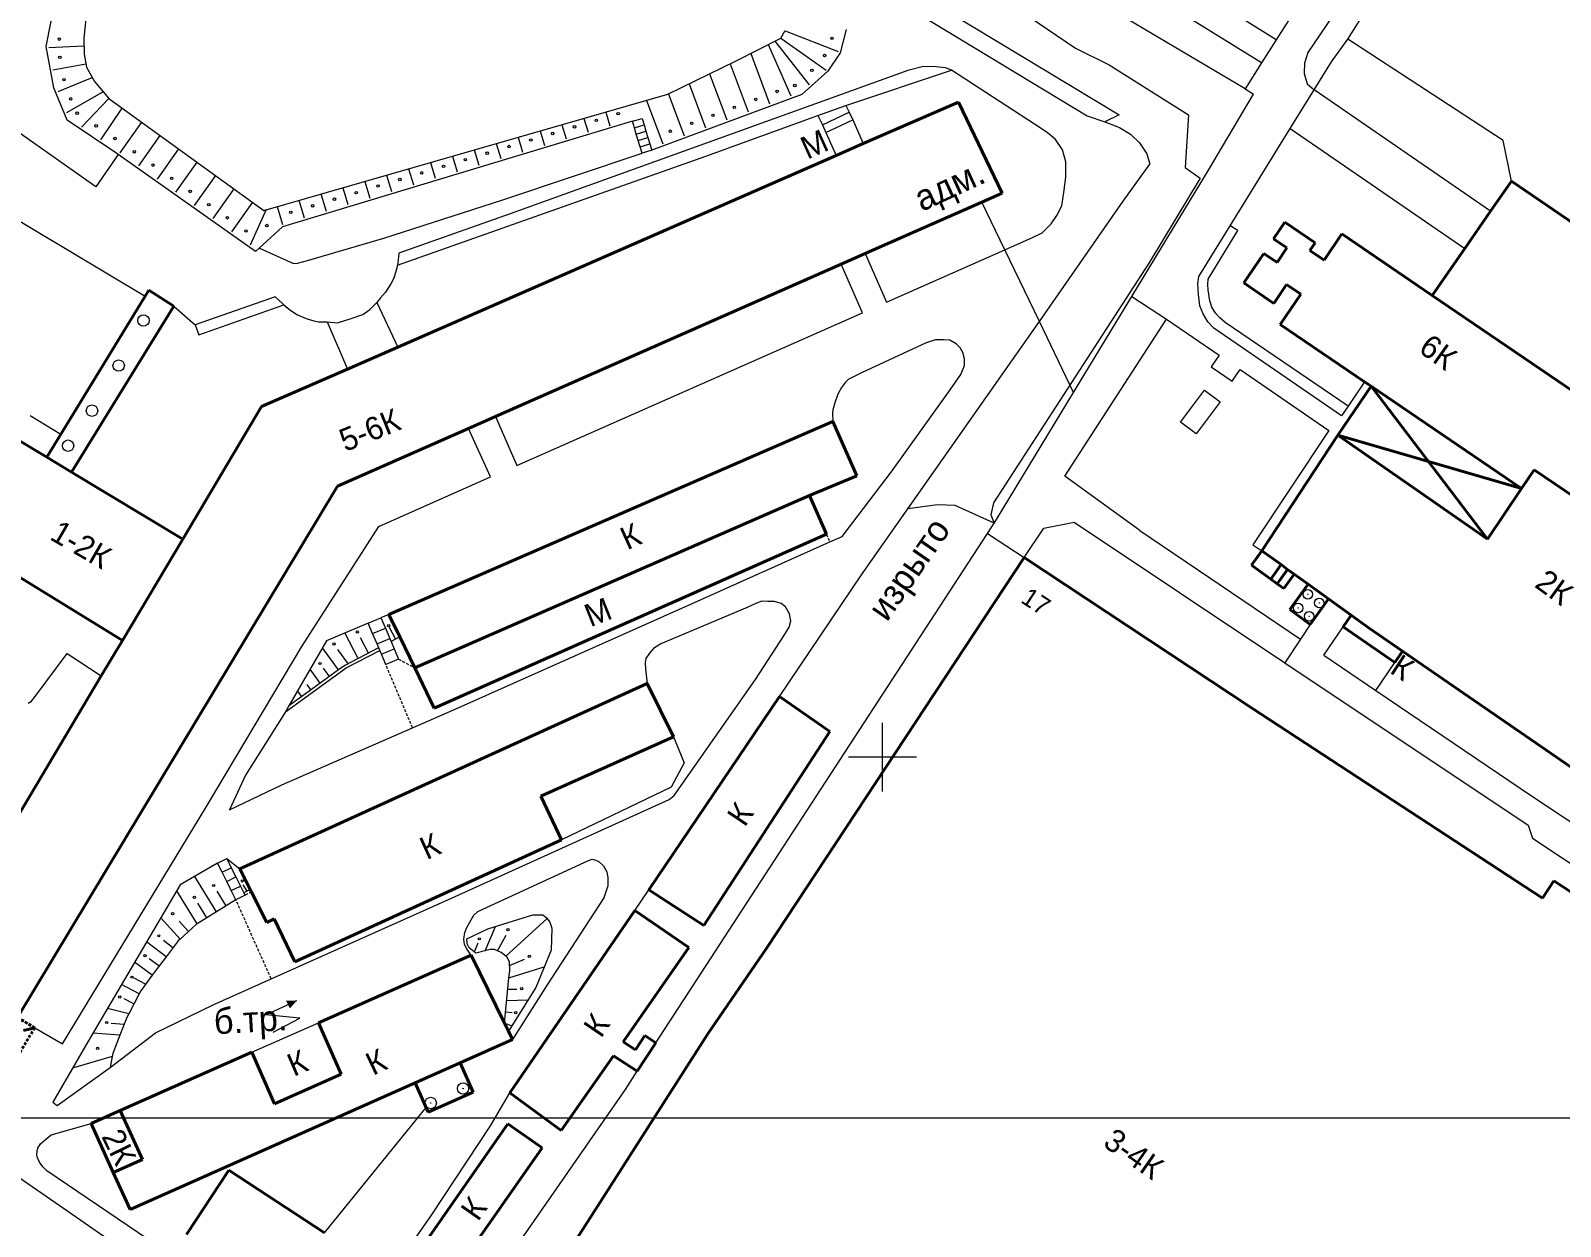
# Model space of a CAD drawing. Extents: x 1000 to 4000, y -5000 to -1000.
# Drawn here: x 2450.5 to 2718.9, y -1882.3 to -1672.6 of the extents above; entities that cross this region are included whole.
import ezdxf
from ezdxf.enums import TextEntityAlignment as Align

# ---------------------------------------------------------------- set-up
doc = ezdxf.new("R2010")
doc.units = 0
doc.header["$MEASUREMENT"] = 0
doc.linetypes.add('DASHED', pattern=[0.75, 0.5, -0.25])
for name, color, linetype in [('1', 7, 'CONTINUOUS'), ('11', 7, 'CONTINUOUS'), ('13', 7, 'CONTINUOUS'), ('14', 7, 'CONTINUOUS'), ('16', 7, 'CONTINUOUS'), ('17', 7, 'CONTINUOUS'), ('24', 7, 'CONTINUOUS'), ('25', 7, 'CONTINUOUS'), ('30', 7, 'CONTINUOUS'), ('32', 7, 'CONTINUOUS'), ('37', 7, 'CONTINUOUS'), ('40', 7, 'CONTINUOUS'), ('7', 7, 'CONTINUOUS'), ('границы команд_1', 10, 'CONTINUOUS')]:
    doc.layers.add(name, color=color, linetype=linetype)
doc.styles.get("Standard").update_dxf_attribs({"font": 'txt', "height": 0.2})

msp = doc.modelspace()

# ---------------------------------------------------------------- linework, layer by layer
at = {"layer": '1', "color": 253, "linetype": 'Continuous', "lineweight": 0}
for p, q in [((2600, -1806.06), (2600, -1794.02)), ((2605.96, -1800), (2594.04, -1800))]:
    msp.add_line(p, q, dxfattribs=at)
at = {"layer": '11', "color": 253, "linetype": 'Continuous', "lineweight": 0}
for p, q in [((2681.66, -1674.1), (2707.07, -1633.45)), ((2676.71, -1662.13), (2669.07, -1674.17)), ((2663.61, -1682.77), (2642.85, -1670.49)), ((2669.07, -1674.17), (2666.49, -1678.25)), ((2708.88, -1691.83), (2681.66, -1674.1)), ((2666.49, -1678.25), (2663.61, -1682.77)), ((2663.61, -1682.77), (2665.09, -1683.71)), ((2657.04, -1697.33), (2665.09, -1683.71)), ((2710.34, -1698.97), (2708.88, -1691.83)), ((2643.75, -1719.21), (2657.04, -1697.33)), ((2621.45, -1711.03), (2617.42, -1702.66)), ((2627.52, -1723.62), (2621.45, -1711.03)), ((2633.51, -1736.07), (2643.75, -1719.21)), ((2632.02, -1750.75), (2649.83, -1723.17)), ((2649.83, -1723.17), (2659.09, -1729.52)), ((2632.87, -1734.73), (2627.52, -1723.62)), ((2659.09, -1729.52), (2657.68, -1731.57)), ((2657.68, -1731.57), (2661.33, -1734.08)), ((2661.33, -1734.08), (2662.74, -1732.03)), ((2662.74, -1732.03), (2678.31, -1742.7)), ((2620, -1758.31), (2633.51, -1736.07)), ((2633.51, -1736.07), (2632.87, -1734.73)), ((2645.17, -1760.23), (2632.02, -1750.75)), ((2585.1, -1811.96), (2618.4, -1760.77)), ((2618.4, -1760.77), (2619.57, -1758.98)), ((2619.57, -1758.98), (2620, -1758.31)), ((2624.88, -1764.98), (2628.32, -1759.84)), ((2628.32, -1759.84), (2633.65, -1758.77)), ((2633.65, -1758.77), (2670.58, -1783.44)), ((2675.06, -1776.74), (2673.33, -1779.33)), ((2673.33, -1779.33), (2670.58, -1783.44)), ((2670.58, -1783.44), (2713.29, -1811.96)), ((2563.34, -1796.47), (2565.22, -1801.02)), ((2565.22, -1801.02), (2562.94, -1805.27)), ((2562.94, -1805.27), (2543.66, -1814.53)), ((2560.22, -1850.11), (2585.1, -1811.96)), ((2713.29, -1811.96), (2714.07, -1814.23)), ((2714.07, -1814.23), (2790.24, -1864.8)), ((2556.95, -1855.11), (2560.22, -1850.11)), ((2554.88, -1858.29), (2556.95, -1855.11)), ((2524.45, -1902.06), (2554.88, -1858.29))]:
    msp.add_line(p, q, dxfattribs=at)
at = {"layer": '13', "color": 253, "linetype": 'Continuous', "lineweight": 40}
for p, q in [((2596.6, -1692.4), (2613.31, -1685.1)), ((2613.31, -1685.1), (2620.98, -1701.09)), ((2591.84, -1694.48), (2596.6, -1692.4)), ((2514.94, -1728.09), (2591.84, -1694.48)), ((2706.7, -1704.24), (2710.34, -1698.97)), ((2710.34, -1698.97), (2710.34, -1698.97)), ((2710.34, -1698.97), (2724.01, -1708.28)), ((2620.98, -1701.09), (2617.42, -1702.66)), ((2617.42, -1702.66), (2596.93, -1711.69)), ((2702.18, -1710.78), (2706.7, -1704.24)), ((2668.63, -1709.09), (2670.61, -1706.19)), ((2670.61, -1706.19), (2675.89, -1709.78)), ((2670.97, -1710.67), (2668.63, -1709.09)), ((2675.89, -1709.78), (2674.98, -1711.12)), ((2677.47, -1712.81), (2680.57, -1708.24)), ((2680.57, -1708.24), (2696.47, -1719.05)), ((2596.93, -1711.69), (2592.72, -1713.54)), ((2663.38, -1716.83), (2666.89, -1711.66)), ((2666.89, -1711.66), (2669.22, -1713.24)), ((2669.22, -1713.24), (2670.97, -1710.67)), ((2674.98, -1711.12), (2677.47, -1712.81)), ((2696.47, -1719.05), (2702.18, -1710.78)), ((2592.72, -1713.54), (2532.08, -1740.27)), ((2668.66, -1720.42), (2663.38, -1716.83)), ((2670.89, -1717.13), (2668.66, -1720.42)), ((2673.38, -1718.82), (2670.89, -1717.13)), ((2453.35, -1747.4), (2470.6, -1719.16)), ((2470.6, -1719.16), (2471.24, -1718.11)), ((2471.24, -1718.11), (2475.63, -1720.88)), ((2669.79, -1724.11), (2673.38, -1718.82)), ((2696.47, -1719.05), (2722.78, -1736.92)), ((2475.63, -1720.88), (2457.67, -1750)), ((2684.6, -1734.17), (2669.79, -1724.11)), ((2506.13, -1731.94), (2514.94, -1728.09)), ((2491.05, -1738.53), (2506.13, -1731.94)), ((2685.74, -1734.94), (2679.9, -1743.53)), ((2685.74, -1734.94), (2684.6, -1734.17)), ((2712.15, -1752.88), (2685.74, -1734.94)), ((2706.18, -1761.8), (2685.74, -1734.94)), ((2477.22, -1761.75), (2491.05, -1738.53)), ((2513.4, -1774.96), (2591.27, -1741.15)), ((2532.08, -1740.27), (2527.37, -1742.34)), ((2591.27, -1741.15), (2595.49, -1750.64)), ((2448.09, -1744.24), (2453.35, -1747.4)), ((2527.37, -1742.34), (2504.36, -1752.48)), ((2666.57, -1763.82), (2679.9, -1743.53)), ((2679.9, -1743.53), (2706.18, -1761.8)), ((2712.15, -1752.88), (2679.9, -1743.53)), ((2453.35, -1747.4), (2457.67, -1750)), ((2457.67, -1750), (2477.22, -1761.75)), ((2714.36, -1749.62), (2712.15, -1752.88)), ((2721.57, -1754.51), (2714.36, -1749.62)), ((2504.36, -1752.48), (2448.24, -1845.68)), ((2595.49, -1750.64), (2587.21, -1754.13)), ((2517.91, -1784.33), (2587.21, -1754.13)), ((2587.21, -1754.13), (2590.15, -1760.89)), ((2706.18, -1761.8), (2712.15, -1752.88)), ((2590.15, -1760.89), (2521.32, -1791.42)), ((2437.54, -1761.69), (2466.62, -1779.55)), ((2466.62, -1779.55), (2477.22, -1761.75)), ((2579.69, -1833.44), (2624.88, -1764.98)), ((2624.88, -1764.98), (2664.94, -1791.48)), ((2666.57, -1763.82), (2664.74, -1766.35)), ((2669.93, -1766.24), (2666.57, -1763.82)), ((2669.93, -1766.24), (2668.11, -1768.77)), ((2671.08, -1767.08), (2669.93, -1766.24)), ((2664.74, -1766.35), (2668.11, -1768.77)), ((2668.11, -1768.77), (2669.26, -1769.6)), ((2671.08, -1767.08), (2669.26, -1769.6)), ((2670.42, -1770.44), (2672.24, -1767.91)), ((2672.24, -1767.91), (2671.08, -1767.08)), ((2674.68, -1769.66), (2672.24, -1767.91)), ((2669.26, -1769.6), (2670.42, -1770.44)), ((2674.68, -1769.66), (2671.45, -1774.14)), ((2678.28, -1772.26), (2674.68, -1769.66)), ((2671.45, -1774.14), (2675.06, -1776.74)), ((2675.06, -1776.74), (2678.28, -1772.26)), ((2682.24, -1775.12), (2678.28, -1772.26)), ((2515.3, -1778.9), (2513.4, -1774.96)), ((2682.24, -1775.12), (2680.82, -1777.18)), ((2685.41, -1777.4), (2682.24, -1775.12)), ((2462.92, -1785.77), (2466.62, -1779.55)), ((2517.91, -1784.33), (2515.3, -1778.9)), ((2680.82, -1777.18), (2689.87, -1783.42)), ((2691.24, -1781.42), (2685.41, -1777.4)), ((2689.87, -1783.42), (2691.24, -1781.42)), ((2744.77, -1818.32), (2691.24, -1781.42)), ((2521.32, -1791.42), (2517.91, -1784.33)), ((2428.97, -1842.78), (2462.92, -1785.77)), ((2487.25, -1819.58), (2558.73, -1787.07)), ((2558.73, -1787.07), (2563.34, -1796.47)), ((2558.97, -1823.28), (2581.91, -1789.4)), ((2581.91, -1789.4), (2590.73, -1795.49)), ((2664.94, -1791.48), (2715.8, -1824.72)), ((2590.73, -1795.49), (2568.63, -1829.55)), ((2563.34, -1796.47), (2540.03, -1806.88)), ((2540.03, -1806.88), (2543.66, -1814.53)), ((2543.66, -1814.53), (2496.89, -1835.89)), ((2489.07, -1823.22), (2487.25, -1819.58)), ((2715.8, -1824.72), (2717.77, -1821.71)), ((2717.77, -1821.71), (2727.02, -1827.75)), ((2489.29, -1823.67), (2489.07, -1823.22)), ((2491.96, -1829.01), (2489.29, -1823.67)), ((2568.63, -1829.55), (2558.97, -1823.28)), ((2534.61, -1858.91), (2556.52, -1826.89)), ((2556.52, -1826.89), (2566.04, -1833.41)), ((2493.26, -1828.35), (2491.96, -1829.01)), ((2496.89, -1835.89), (2493.26, -1828.35)), ((2501.05, -1846.6), (2527.85, -1834.75)), ((2527.85, -1834.75), (2533.7, -1846.67)), ((2566.04, -1833.41), (2554.5, -1849.94)), ((2569.33, -1848.56), (2579.69, -1833.44)), ((2501.05, -1846.6), (2505.04, -1855.62)), ((2533.7, -1846.67), (2534.39, -1848.08)), ((2451.24, -1847.48), (2449.3, -1847.97)), ((2534.39, -1848.08), (2535.1, -1849.53)), ((2538.42, -1896.83), (2569.33, -1848.56)), ((2556.65, -1851.35), (2558.28, -1848.85)), ((2558.28, -1848.85), (2560.22, -1850.11)), ((2466.26, -1861.98), (2489.33, -1851.78)), ((2493.31, -1860.8), (2489.33, -1851.78)), ((2535.1, -1849.53), (2525.91, -1853.62)), ((2554.5, -1849.94), (2556.65, -1851.35)), ((2560.22, -1850.11), (2556.95, -1855.11)), ((2525.91, -1853.62), (2517.99, -1857.13)), ((2525.91, -1853.62), (2528.18, -1858.75)), ((2552.78, -1852.39), (2543.62, -1865.51)), ((2552.78, -1852.39), (2556.95, -1855.11)), ((2517.99, -1857.13), (2467.98, -1879.35)), ((2505.04, -1855.62), (2493.31, -1860.8)), ((2520.28, -1862.27), (2517.99, -1857.13)), ((2528.18, -1858.75), (2520.28, -1862.27)), ((2543.62, -1865.51), (2534.61, -1858.91)), ((2461.13, -1864.25), (2466.26, -1861.98)), ((2470.16, -1870.57), (2466.26, -1861.98)), ((2465.03, -1872.84), (2461.13, -1864.25)), ((2510.04, -1899.08), (2534.27, -1864.33)), ((2534.27, -1864.33), (2540.26, -1868.51)), ((2465.03, -1872.84), (2470.16, -1870.57)), ((2540.26, -1868.51), (2516.03, -1903.25)), ((2467.98, -1879.35), (2465.03, -1872.84)), ((2477.89, -1883.76), (2485.33, -1872.44)), ((2485.33, -1872.44), (2502.09, -1883.45))]:
    msp.add_line(p, q, dxfattribs=at)
at = {"layer": '13', "color": 253, "linetype": 'DASHED', "lineweight": 40}
for p, q in [((2448.24, -1845.68), (2451.24, -1847.48)), ((2451.24, -1847.48), (2447.98, -1852.89))]:
    msp.add_line(p, q, dxfattribs=at)
at = {"layer": '14', "color": 253, "linetype": 'Continuous', "lineweight": 0}
for p, q in [((2609.67, -1755.78), (2604.46, -1756.46)), ((2612.75, -1755.85), (2609.67, -1755.78)), ((2619.57, -1758.98), (2612.75, -1755.85))]:
    msp.add_line(p, q, dxfattribs=at)
at = {"layer": '16', "color": 253, "linetype": 'Continuous', "lineweight": 0}
for p, q in [((2491.77, -1845.2), (2497.26, -1842.69)), ((2489.33, -1851.78), (2501.05, -1846.6)), ((2497.75, -1845.78), (2491.77, -1845.2)), ((2493.1, -1848.24), (2497.75, -1845.78))]:
    msp.add_line(p, q, dxfattribs=at)
msp.add_solid([(2497.26, -1842.69), (2496.01, -1844.09), (2495.33, -1842.72)], dxfattribs=at)
at = {"layer": '24', "color": 253, "linetype": 'Continuous', "lineweight": 0}
for p, q in [((2666.49, -1678.25), (2602.96, -1638.71)), ((2694.13, -1647.72), (2674.63, -1676.41)), ((2591.55, -1657.19), (2641.51, -1687.36)), ((2595.02, -1662.78), (2635.89, -1687.5)), ((2669.07, -1674.17), (2663.18, -1670.52)), ((2678.77, -1678.07), (2681.66, -1674.1)), ((2674.63, -1676.41), (2674.06, -1678.29)), ((2604.44, -1679.58), (2590.33, -1684.68)), ((2593.59, -1685.69), (2612.1, -1679.48)), ((2607.2, -1678.84), (2604.44, -1679.58)), ((2609.41, -1678.92), (2607.2, -1678.84)), ((2611.07, -1679.12), (2609.41, -1678.92)), ((2612.1, -1679.48), (2611.07, -1679.12)), ((2626.69, -1688.97), (2612.1, -1679.48)), ((2674.06, -1678.29), (2674, -1680.1)), ((2674, -1680.1), (2674.53, -1681.92)), ((2675.75, -1682.96), (2678.77, -1678.07)), ((2461.99, -1699.96), (2436.75, -1682.26)), ((2671.53, -1689.77), (2675.75, -1682.96)), ((2674.53, -1681.92), (2675.75, -1682.96)), ((2706.7, -1704.24), (2675.75, -1682.96)), ((2590.33, -1684.68), (2534.67, -1704.71)), ((2569.02, -1694.62), (2588.66, -1687.44)), ((2635.89, -1687.5), (2639.02, -1688.6)), ((2641.51, -1687.36), (2639.02, -1688.6)), ((2423.29, -1690.85), (2470.6, -1719.16)), ((2628.9, -1690.43), (2626.69, -1688.97)), ((2630.33, -1691.69), (2628.9, -1690.43)), ((2639.02, -1688.6), (2641.56, -1689.55)), ((2641.56, -1689.55), (2643.52, -1690.73)), ((2643.52, -1690.73), (2645.08, -1692.24)), ((2661, -1706.81), (2671.53, -1689.77)), ((2671.53, -1689.77), (2702.18, -1710.78)), ((2631.59, -1693.46), (2630.33, -1691.69)), ((2632.18, -1695.59), (2631.59, -1693.46)), ((2645.08, -1692.24), (2646.36, -1694.21)), ((2465.89, -1694.28), (2461.99, -1699.96)), ((2514.88, -1713.69), (2569.02, -1694.62)), ((2533.39, -1702.25), (2557.85, -1694.08)), ((2632.18, -1698.28), (2632.18, -1695.59)), ((2642.21, -1702.47), (2646.91, -1695.99)), ((2646.36, -1694.21), (2646.91, -1695.99)), ((2631.83, -1700.95), (2632.18, -1698.28)), ((2631.48, -1703.33), (2631.83, -1700.95)), ((2512.5, -1708.95), (2533.39, -1702.25)), ((2627.52, -1723.62), (2642.21, -1702.47)), ((2630.57, -1704.99), (2631.48, -1703.33)), ((2534.67, -1704.71), (2515.12, -1711.6)), ((2628.04, -1708.07), (2629.58, -1706.45)), ((2629.58, -1706.45), (2630.57, -1704.99)), ((2655.49, -1715.71), (2661, -1706.81)), ((2662.37, -1707.65), (2661, -1706.81)), ((2499.1, -1712.9), (2512.5, -1708.95)), ((2621.45, -1711.03), (2626.34, -1708.87)), ((2626.34, -1708.87), (2628.04, -1708.07)), ((2657.16, -1716.17), (2662.37, -1707.65)), ((2490.68, -1710.74), (2496.66, -1713.4)), ((2515.12, -1711.6), (2514.95, -1713.34)), ((2596.93, -1711.69), (2600.69, -1720.22)), ((2600.69, -1720.22), (2621.45, -1711.03)), ((2496.66, -1713.4), (2497.38, -1713.34)), ((2497.38, -1713.34), (2499.1, -1712.9)), ((2514.69, -1714.61), (2514.28, -1716.02)), ((2514.88, -1713.69), (2514.69, -1714.61)), ((2514.95, -1713.34), (2514.88, -1713.69)), ((2596.48, -1722.08), (2592.72, -1713.54)), ((2513.72, -1716.99), (2512.79, -1718.44)), ((2514.28, -1716.02), (2513.72, -1716.99)), ((2655.35, -1716.96), (2655.49, -1715.71)), ((2655.42, -1718.88), (2655.35, -1716.96)), ((2657.07, -1717.1), (2657.16, -1716.17)), ((2657.13, -1718.05), (2657.07, -1717.1)), ((2493.41, -1719.24), (2479.4, -1724.18)), ((2493.41, -1719.24), (2494.69, -1720.44)), ((2494.69, -1720.44), (2494.98, -1720.69)), ((2510.07, -1721.47), (2511.27, -1720.29)), ((2511.94, -1719.44), (2511.27, -1720.29)), ((2511.27, -1720.29), (2514.94, -1728.09)), ((2512.79, -1718.44), (2511.94, -1719.44)), ((2643.75, -1719.21), (2649.83, -1723.17)), ((2655.68, -1720.87), (2655.42, -1718.88)), ((2657.41, -1719.99), (2657.13, -1718.05)), ((2657.76, -1721.1), (2657.41, -1719.99)), ((2475.63, -1720.88), (2479.4, -1724.18)), ((2480.03, -1725.96), (2494.98, -1720.69)), ((2494.98, -1720.69), (2496.03, -1721.56)), ((2496.03, -1721.56), (2497.33, -1722.42)), ((2497.33, -1722.42), (2498.85, -1723.05)), ((2498.85, -1723.05), (2500.19, -1723.49)), ((2504.38, -1723.82), (2506.79, -1723.06)), ((2506.79, -1723.06), (2508.84, -1722.35)), ((2508.84, -1722.35), (2510.07, -1721.47)), ((2535.86, -1748.84), (2596.48, -1722.08)), ((2656.27, -1722.24), (2655.68, -1720.87)), ((2657.09, -1723.66), (2656.27, -1722.24)), ((2658.43, -1722.14), (2657.76, -1721.1)), ((2659.2, -1722.97), (2658.43, -1722.14)), ((2660.14, -1723.77), (2659.2, -1722.97)), ((2479.4, -1724.18), (2480.03, -1725.96)), ((2500.19, -1723.49), (2501.01, -1723.64)), ((2501.01, -1723.64), (2502.53, -1723.64)), ((2502.53, -1723.64), (2506.13, -1731.94)), ((2502.53, -1723.64), (2504.38, -1723.82)), ((2622.72, -1730.52), (2627.52, -1723.62)), ((2658.12, -1724.77), (2657.09, -1723.66)), ((2680.56, -1740.12), (2658.12, -1724.77)), ((2681.7, -1738.45), (2660.14, -1723.77)), ((2607.64, -1727.35), (2596.32, -1732.6)), ((2609.3, -1726.83), (2607.64, -1727.35)), ((2610.72, -1726.79), (2609.3, -1726.83)), ((2611.79, -1726.87), (2610.72, -1726.79)), ((2612.93, -1727.5), (2611.79, -1726.87)), ((2613.64, -1728.22), (2612.93, -1727.5)), ((2614.12, -1729.05), (2613.64, -1728.22)), ((2604.46, -1756.46), (2622.72, -1730.52)), ((2613.76, -1732.92), (2614.39, -1731.34)), ((2614.36, -1730.15), (2614.12, -1729.05)), ((2614.39, -1731.34), (2614.36, -1730.15)), ((2593.96, -1733.76), (2593.5, -1734.24)), ((2596.32, -1732.6), (2593.96, -1733.76)), ((2611.85, -1735.56), (2613.76, -1732.92)), ((2592.18, -1736.33), (2591.65, -1737.87)), ((2592.79, -1735.17), (2592.18, -1736.33)), ((2593.5, -1734.24), (2592.79, -1735.17)), ((2601.51, -1750.03), (2611.85, -1735.56)), ((2652.26, -1741.24), (2656.47, -1735.63)), ((2656.47, -1735.63), (2659.24, -1737.71)), ((2684.6, -1734.17), (2681.7, -1738.45)), ((2591.3, -1739.07), (2591.22, -1739.61)), ((2591.65, -1737.87), (2591.3, -1739.07)), ((2659.24, -1737.71), (2655.02, -1743.32)), ((2681.7, -1738.45), (2680.56, -1740.12)), ((2450.45, -1740.06), (2455.82, -1743.36)), ((2532.08, -1740.27), (2535.86, -1748.84)), ((2591.22, -1739.61), (2591.27, -1741.15)), ((2655.02, -1743.32), (2652.26, -1741.24)), ((2531.24, -1750.86), (2527.37, -1742.34)), ((2678.31, -1742.7), (2665, -1762.77)), ((2592.92, -1761.3), (2601.51, -1750.03)), ((2511.63, -1759.54), (2531.24, -1750.86)), ((2596.31, -1768.04), (2604.46, -1756.46)), ((2498.1, -1780.63), (2511.63, -1759.54)), ((2618.4, -1760.77), (2624.88, -1764.98)), ((2645.17, -1760.23), (2673.33, -1779.33)), ((2566.5, -1773.13), (2590.75, -1762.27)), ((2590.75, -1762.27), (2592.92, -1761.3)), ((2665, -1762.77), (2666.57, -1763.82)), ((2581.91, -1789.4), (2596.31, -1768.04)), ((2525.54, -1791.37), (2566.5, -1773.13)), ((2576.23, -1773.79), (2561.11, -1780.14)), ((2577.77, -1773.08), (2576.23, -1773.79)), ((2578.84, -1772.64), (2577.77, -1773.08)), ((2579.9, -1772.68), (2578.84, -1772.64)), ((2581.05, -1772.68), (2579.9, -1772.68)), ((2582.23, -1773.04), (2581.05, -1772.68)), ((2582.98, -1773.67), (2582.23, -1773.04)), ((2583.7, -1774.85), (2582.98, -1773.67)), ((2509.77, -1776.5), (2502.46, -1779.58)), ((2513.4, -1774.96), (2512, -1775.55)), ((2583.62, -1777.19), (2583.89, -1776.12)), ((2583.89, -1776.12), (2583.7, -1774.85)), ((2502.46, -1779.58), (2495.84, -1791.02)), ((2577.7, -1786.38), (2582.67, -1778.73)), ((2582.67, -1778.73), (2583.62, -1777.19)), ((2677.46, -1782.13), (2680.82, -1777.18)), ((2451.3, -1789.4), (2456.91, -1781.84)), ((2456.91, -1781.84), (2462.92, -1785.77)), ((2481.41, -1808.67), (2498.1, -1780.63)), ((2505.9, -1784.37), (2511.79, -1781.29)), ((2559.12, -1781.77), (2558.49, -1782.71)), ((2559.83, -1780.97), (2559.12, -1781.77)), ((2561.11, -1780.14), (2559.83, -1780.97)), ((2677.46, -1782.13), (2686.55, -1788.3)), ((2495.22, -1792.09), (2505.9, -1784.37)), ((2558.49, -1782.71), (2558.33, -1783.43)), ((2558.33, -1783.43), (2558.41, -1784.57)), ((2558.41, -1784.57), (2558.73, -1787.07)), ((2686.55, -1788.3), (2689.87, -1783.42)), ((2563.46, -1806.75), (2577.7, -1786.38)), ((2450.09, -1790.57), (2450.65, -1790.21)), ((2450.65, -1790.21), (2451.3, -1789.4)), ((2686.55, -1788.3), (2713.85, -1806.82)), ((2495.22, -1792.09), (2488.24, -1803.18)), ((2495.84, -1791.02), (2495.22, -1792.09)), ((2517.53, -1794.87), (2525.54, -1791.37)), ((2494.6, -1804.88), (2517.53, -1794.87)), ((2488.24, -1803.18), (2485.4, -1809.23)), ((2485.4, -1809.23), (2494.6, -1804.88)), ((2456.09, -1850.28), (2481.41, -1808.67)), ((2524.37, -1824.72), (2562.56, -1807.43)), ((2562.56, -1807.43), (2563.46, -1806.75)), ((2713.85, -1806.82), (2755.91, -1834.71)), ((2483.32, -1818.6), (2476.77, -1822.42)), ((2484.93, -1817.79), (2487.25, -1819.58)), ((2528.99, -1827.09), (2548.4, -1818.13)), ((2548.4, -1818.13), (2549.05, -1817.93)), ((2549.05, -1817.93), (2549.68, -1818.07)), ((2549.68, -1818.07), (2550.26, -1818.35)), ((2550.26, -1818.35), (2551.03, -1819.05)), ((2551.03, -1819.05), (2551.64, -1820.14)), ((2476.77, -1822.42), (2460.56, -1849.93)), ((2551.78, -1822.59), (2551.11, -1824.67)), ((2551.64, -1820.14), (2551.8, -1821.14)), ((2551.8, -1821.14), (2551.78, -1822.59)), ((2492.74, -1838.88), (2524.37, -1824.72)), ((2551.11, -1824.67), (2541.18, -1839.96)), ((2556.52, -1826.89), (2558.97, -1823.28)), ((2527.59, -1828.94), (2528.32, -1827.73)), ((2528.32, -1827.73), (2528.99, -1827.09)), ((2526.71, -1830.78), (2527.06, -1829.92)), ((2527.06, -1829.92), (2527.59, -1828.94)), ((2526.55, -1831.94), (2526.71, -1830.78)), ((2526.65, -1832.87), (2526.55, -1831.94)), ((2527.1, -1833.75), (2526.65, -1832.87)), ((2527.85, -1834.75), (2527.1, -1833.75)), ((2482.55, -1843.44), (2492.74, -1838.88)), ((2541.18, -1839.96), (2535.1, -1849.53)), ((2472.44, -1848.38), (2482.55, -1843.44)), ((2451.24, -1847.48), (2456.09, -1850.28)), ((2464.48, -1854.44), (2472.44, -1848.38)), ((2460.56, -1849.93), (2454.41, -1860.5)), ((2455.16, -1861.1), (2464.48, -1854.44)), ((2427.24, -1859.09), (2459.31, -1881.22)), ((2531.24, -1864.68), (2534.61, -1858.91)), ((2454.41, -1860.5), (2455.16, -1861.1)), ((2502.09, -1883.45), (2519.91, -1861.45)), ((2454.11, -1866.28), (2461.13, -1864.25)), ((2520.85, -1880.33), (2531.24, -1864.68)), ((2451.79, -1868.6), (2452.28, -1867.83)), ((2452.28, -1867.83), (2453.09, -1867.11)), ((2453.09, -1867.11), (2454.11, -1866.28)), ((2451.63, -1869.76), (2451.65, -1869.13)), ((2451.73, -1870.31), (2451.63, -1869.76)), ((2451.65, -1869.13), (2451.79, -1868.6)), ((2452.1, -1871.07), (2451.73, -1870.31)), ((2452.65, -1871.88), (2452.1, -1871.07)), ((2453.37, -1872.56), (2452.65, -1871.88)), ((2499.22, -1903.6), (2453.37, -1872.56)), ((2459.31, -1881.22), (2493.33, -1904.81)), ((2507.6, -1899.4), (2520.85, -1880.33))]:
    msp.add_line(p, q, dxfattribs=at)
at = {"layer": '24', "color": 253, "linetype": 'DASHED', "lineweight": 0}
for p, q in [((2590.15, -1760.89), (2590.75, -1762.27)), ((2517.53, -1794.87), (2512.84, -1783.77)), ((2515.08, -1782.83), (2517.91, -1784.33)), ((2492.74, -1838.88), (2486.54, -1825.04)), ((2489.29, -1823.67), (2488.16, -1824.23))]:
    msp.add_line(p, q, dxfattribs=at)
at = {"layer": '25', "color": 253, "linetype": 'Continuous', "lineweight": 0}
for p, q in [((2588.66, -1687.44), (2593.59, -1685.69)), ((2593.59, -1685.69), (2594.14, -1686.87)), ((2556.11, -1688.48), (2557.8, -1687.96)), ((2557.8, -1687.96), (2558.15, -1689.08)), ((2588.66, -1687.44), (2589.45, -1689.11)), ((2589.45, -1689.11), (2594.14, -1686.87)), ((2590.08, -1690.46), (2594.77, -1688.21)), ((2594.14, -1686.87), (2594.77, -1688.21)), ((2556.46, -1689.61), (2556.11, -1688.48)), ((2556.46, -1689.61), (2558.15, -1689.08)), ((2556.8, -1690.73), (2556.46, -1689.61)), ((2556.8, -1690.73), (2558.5, -1690.2)), ((2557.15, -1691.85), (2556.8, -1690.73)), ((2558.15, -1689.08), (2558.5, -1690.2)), ((2558.5, -1690.2), (2558.85, -1691.32)), ((2589.45, -1689.11), (2590.08, -1690.46)), ((2557.15, -1691.85), (2558.85, -1691.32)), ((2557.5, -1692.96), (2557.15, -1691.85)), ((2557.5, -1692.96), (2559.2, -1692.44)), ((2557.85, -1694.08), (2557.5, -1692.96)), ((2559.54, -1693.56), (2557.85, -1694.08)), ((2558.85, -1691.32), (2559.2, -1692.44)), ((2559.2, -1692.44), (2559.54, -1693.56)), ((2509.77, -1776.5), (2512, -1775.55)), ((2510.54, -1778.32), (2509.77, -1776.5)), ((2512, -1775.55), (2512.77, -1777.38)), ((2510.54, -1778.32), (2512.77, -1777.38)), ((2511.31, -1780.14), (2510.54, -1778.32)), ((2511.31, -1780.14), (2513.54, -1779.19)), ((2512.77, -1777.38), (2513.54, -1779.19)), ((2513.54, -1779.19), (2513.76, -1779.7)), ((2511.6, -1780.83), (2511.31, -1780.14)), ((2511.79, -1781.29), (2511.6, -1780.83)), ((2512.07, -1781.96), (2511.79, -1781.29)), ((2512.07, -1781.96), (2514.31, -1781.01)), ((2512.84, -1783.77), (2512.07, -1781.96)), ((2513.76, -1779.7), (2514.31, -1781.01)), ((2514.31, -1781.01), (2515.08, -1782.83)), ((2515.08, -1782.83), (2512.84, -1783.77)), ((2483.32, -1818.6), (2484.93, -1817.79)), ((2484.13, -1820.21), (2483.32, -1818.6)), ((2484.13, -1820.21), (2485.74, -1819.4)), ((2484.93, -1817.79), (2485.74, -1819.4)), ((2485.74, -1819.4), (2486.55, -1821.01)), ((2484.93, -1821.82), (2484.13, -1820.21)), ((2484.93, -1821.82), (2486.55, -1821.01)), ((2485.74, -1823.43), (2484.93, -1821.82)), ((2485.74, -1823.43), (2487.35, -1822.62)), ((2486.55, -1821.01), (2487.35, -1822.62)), ((2487.35, -1822.62), (2487.93, -1823.79)), ((2486.54, -1825.04), (2485.74, -1823.43)), ((2488.16, -1824.23), (2486.54, -1825.04)), ((2487.93, -1823.79), (2488.16, -1824.23))]:
    msp.add_line(p, q, dxfattribs=at)
at = {"layer": '30', "color": 253, "linetype": 'Continuous', "lineweight": 0}
for p, q in [((2460.23, -1670.51), (2459.85, -1673.88)), ((2459.85, -1673.88), (2459.89, -1676.73)), ((2574.34, -1677.85), (2582.16, -1673.87)), ((2582.16, -1673.87), (2582.92, -1672.54)), ((2459.89, -1676.73), (2460.32, -1679.01)), ((2460.32, -1679.01), (2461.74, -1681.48)), ((2562.36, -1683.73), (2574.34, -1677.85)), ((2461.74, -1681.48), (2464.22, -1684.49)), ((2464.22, -1684.49), (2491.42, -1704.1)), ((2491.42, -1704.1), (2562.36, -1683.73))]:
    msp.add_line(p, q, dxfattribs=at)
at = {"layer": '32', "color": 253, "linetype": 'Continuous', "lineweight": 0}
for p, q in [((2453.27, -1675.35), (2456.72, -1657.52)), ((2581.12, -1674.4), (2587.16, -1682.06)), ((2582.16, -1673.87), (2590.09, -1679.49)), ((2582.9, -1672.6), (2592.2, -1676.26)), ((2593.61, -1672.35), (2592.56, -1676.47)), ((2454.6, -1682.61), (2453.27, -1675.35)), ((2459.87, -1675.29), (2453.71, -1675.57)), ((2576.87, -1676.56), (2580.18, -1685.44)), ((2579.92, -1675.01), (2583.93, -1684.04)), ((2592.56, -1676.47), (2590.42, -1679.71)), ((2460.22, -1678.44), (2454.43, -1679.5)), ((2569.67, -1680.14), (2572.69, -1688.23)), ((2573.28, -1678.37), (2576.43, -1686.83)), ((2590.42, -1679.71), (2585.85, -1683.75)), ((2456.92, -1688.27), (2454.6, -1682.61)), ((2461.24, -1680.87), (2455.31, -1683.31)), ((2566.06, -1681.91), (2568.94, -1689.63)), ((2463.25, -1683.31), (2456.83, -1687.01)), ((2464.22, -1684.49), (2459.47, -1689.49)), ((2558.6, -1684.81), (2561.44, -1692.42)), ((2585.85, -1683.75), (2559.54, -1693.56)), ((2562.46, -1683.7), (2565.19, -1691.03)), ((2465.63, -1694.1), (2456.92, -1688.27)), ((2466.52, -1686.15), (2462.79, -1691.72)), ((2547.6, -1687.97), (2548.33, -1690.41)), ((2551.44, -1686.86), (2552.16, -1689.26)), ((2469.97, -1688.63), (2466.17, -1693.99)), ((2473.21, -1690.97), (2469.44, -1696.31)), ((2556.11, -1688.48), (2494.7, -1706.98)), ((2539.91, -1690.17), (2540.67, -1692.72)), ((2543.75, -1689.07), (2544.5, -1691.56)), ((2476.46, -1693.31), (2472.7, -1698.62)), ((2528.37, -1693.49), (2529.18, -1696.18)), ((2532.22, -1692.38), (2533.01, -1695.02)), ((2536.06, -1691.28), (2536.84, -1693.87)), ((2465.89, -1694.28), (2465.63, -1694.1)), ((2489.96, -1711.33), (2465.89, -1694.28)), ((2479.7, -1695.65), (2475.97, -1700.93)), ((2520.68, -1695.7), (2521.52, -1698.48)), ((2524.53, -1694.59), (2525.35, -1697.33)), ((2482.95, -1697.99), (2479.23, -1703.24)), ((2509.15, -1699.01), (2510.03, -1701.94)), ((2512.99, -1697.91), (2513.86, -1700.79)), ((2516.84, -1696.8), (2517.69, -1699.64)), ((2486.19, -1700.33), (2482.49, -1705.55)), ((2501.46, -1701.22), (2502.37, -1704.25)), ((2505.3, -1700.12), (2506.2, -1703.1)), ((2489.43, -1702.67), (2485.76, -1707.87)), ((2491.88, -1703.97), (2489.02, -1710.18)), ((2493.77, -1703.43), (2494.71, -1706.56)), ((2497.61, -1702.32), (2498.54, -1705.4)), ((2494.7, -1706.98), (2489.96, -1711.33))]:
    msp.add_line(p, q, dxfattribs=at)
for centre in [(2455.55, -1674.06), (2591.14, -1673.92), (2455.65, -1677.25), (2589.85, -1676.94), (2587.6, -1679.54), (2456.37, -1681.18), (2581.5, -1683.24), (2584.6, -1682.19), (2457.55, -1684.55), (2577.75, -1684.64), (2458.7, -1687.05), (2549.79, -1688.3), (2553.62, -1687.15), (2570.25, -1687.43), (2574, -1686.03), (2462.02, -1689.28), (2542.13, -1690.61), (2545.96, -1689.45), (2562.76, -1690.22), (2566.51, -1688.83), (2465.34, -1691.5), (2468.73, -1693.84), (2534.47, -1692.91), (2538.3, -1691.76), (2471.99, -1696.16), (2522.98, -1696.37), (2526.81, -1695.22), (2530.64, -1694.07), (2475.26, -1698.47), (2515.32, -1698.68), (2519.15, -1697.53), (2478.52, -1700.78), (2507.66, -1700.99), (2511.49, -1699.83), (2481.79, -1703.09), (2496.17, -1704.45), (2500, -1703.3), (2503.83, -1702.14), (2485.05, -1705.4), (2491.97, -1706.77), (2488.31, -1707.72)]:
    msp.add_circle(centre, 0.221, dxfattribs=at)
at = {"layer": '37', "color": 253, "linetype": 'Continuous', "lineweight": 0}
for p, q in [((2655.76, -1698.47), (2646.83, -1713.18)), ((2646.83, -1713.18), (2619.5, -1755.38)), ((2619.5, -1755.38), (2619.02, -1757.51)), ((2619.02, -1757.51), (2619.57, -1758.98)), ((2508.02, -1782.7), (2505.68, -1778.22)), ((2509.79, -1781.77), (2508.4, -1779.11)), ((2514.57, -1779.28), (2513.52, -1777.26)), ((2515.3, -1778.9), (2513.76, -1779.7)), ((2504.57, -1784.71), (2501.75, -1780.81)), ((2506.19, -1783.54), (2504.43, -1781.11)), ((2511.56, -1780.85), (2508.02, -1782.7)), ((2501.33, -1787.05), (2499.56, -1784.6)), ((2504.57, -1784.71), (2501.33, -1787.05)), ((2502.95, -1785.88), (2501.9, -1784.43)), ((2505.63, -1783.94), (2504.57, -1784.71)), ((2508.02, -1782.7), (2505.63, -1783.94)), ((2501.33, -1787.05), (2498.09, -1789.4)), ((2499.71, -1788.22), (2499.02, -1787.27)), ((2498.09, -1789.4), (2495.84, -1791.02)), ((2498.09, -1789.4), (2497.36, -1788.39)), ((2483.14, -1827.14), (2479.31, -1820.94)), ((2488.51, -1823.5), (2487.82, -1822.38)), ((2479.74, -1829.25), (2476.16, -1823.45)), ((2486.54, -1825.04), (2483.14, -1827.14)), ((2484.84, -1826.09), (2483.26, -1823.54)), ((2489.07, -1823.22), (2487.93, -1823.79)), ((2483.14, -1827.14), (2479.74, -1829.25)), ((2481.44, -1828.19), (2479.86, -1825.64)), ((2530.76, -1830.11), (2538.62, -1827.67)), ((2538.62, -1827.67), (2540.41, -1827.67)), ((2540.41, -1827.67), (2540.98, -1828.11)), ((2476.77, -1831.93), (2473.36, -1828.2)), ((2478.25, -1830.58), (2476.58, -1828.76)), ((2479.61, -1829.33), (2476.77, -1831.93)), ((2479.74, -1829.25), (2479.61, -1829.33)), ((2527.04, -1831.88), (2530.76, -1830.11)), ((2530.29, -1833.96), (2532.07, -1829.7)), ((2533.93, -1834.91), (2541.16, -1828.34)), ((2540.98, -1828.11), (2541.63, -1828.97)), ((2541.63, -1828.97), (2542, -1830.03)), ((2542, -1830.03), (2541.84, -1833.86)), ((2474.28, -1835.04), (2470.87, -1832.42)), ((2475.49, -1833.46), (2473.84, -1832.19)), ((2476.43, -1832.24), (2474.28, -1835.04)), ((2476.77, -1831.93), (2476.43, -1832.24)), ((2527.14, -1832.73), (2527.04, -1831.88)), ((2527.49, -1833.43), (2527.14, -1832.73)), ((2528.39, -1834.16), (2529.04, -1832.6)), ((2532.43, -1833.97), (2533.95, -1831.25)), ((2471.86, -1838.23), (2468.77, -1836)), ((2473.03, -1836.61), (2471.3, -1835.36)), ((2474.28, -1835.04), (2472.36, -1837.53)), ((2528.66, -1834.39), (2527.49, -1833.43)), ((2531.16, -1833.73), (2528.66, -1834.39)), ((2531.89, -1833.73), (2531.16, -1833.73)), ((2533.08, -1834.26), (2531.89, -1833.73)), ((2533.93, -1834.91), (2533.08, -1834.26)), ((2534.09, -1835.03), (2533.93, -1834.91)), ((2534.54, -1835.89), (2534.09, -1835.03)), ((2534.58, -1837.48), (2534.54, -1835.89)), ((2534.56, -1836.53), (2537.17, -1835.45)), ((2541.84, -1833.86), (2539.19, -1840.42)), ((2471.86, -1838.23), (2469.86, -1840.98)), ((2472.36, -1837.53), (2471.86, -1838.23)), ((2533.7, -1846.67), (2534.46, -1838.71)), ((2534.46, -1838.71), (2540.66, -1836.78)), ((2534.46, -1838.71), (2534.58, -1837.48)), ((2469.59, -1841.52), (2466.48, -1839.89)), ((2470.69, -1839.84), (2468.69, -1838.79)), ((2469.86, -1840.98), (2469.59, -1841.52)), ((2534.25, -1840.7), (2535.81, -1840.72)), ((2539.19, -1840.42), (2534.39, -1848.08)), ((2467.74, -1845.06), (2464.02, -1844.07)), ((2468.66, -1843.29), (2466.93, -1842.39)), ((2469.59, -1841.52), (2467.74, -1845.06)), ((2534.07, -1842.69), (2537.84, -1842.58)), ((2466.94, -1846.89), (2464.67, -1846.72)), ((2467.43, -1845.65), (2466.2, -1848.75)), ((2467.74, -1845.06), (2467.43, -1845.65)), ((2533.7, -1846.67), (2535, -1847.11)), ((2533.88, -1844.68), (2535.03, -1844.79)), ((2466.2, -1848.75), (2461.45, -1848.43)), ((2466.2, -1848.75), (2464.93, -1851.97)), ((2464.93, -1851.97), (2464.84, -1852.5)), ((2464.84, -1852.5), (2457.86, -1854.57)), ((2464.84, -1852.5), (2464.48, -1854.45))]:
    msp.add_line(p, q, dxfattribs=at)
for centre in [(2513.35, -1776.93), (2507.87, -1778.05), (2503.75, -1780.14), (2501.32, -1783.58), (2482.66, -1822.52), (2487.66, -1821.71), (2479.25, -1824.62), (2475.43, -1827.48), (2534.31, -1830.28), (2473.02, -1831.35), (2529.25, -1831.88), (2470.6, -1834.83), (2538.01, -1834.93), (2468.3, -1838.6), (2536.69, -1840.64), (2466.15, -1842.09), (2463.88, -1846.55), (2535.65, -1844.81), (2462.27, -1851.09)]:
    msp.add_circle(centre, 0.2, dxfattribs=at)
at = {"layer": '40', "color": 253, "linetype": 'Continuous', "lineweight": 0}
for p, q in [((2603.17, -1654.76), (2633.88, -1675.63)), ((2633.88, -1675.63), (2639.76, -1678.56)), ((2639.76, -1678.56), (2653.69, -1687.35)), ((2653.69, -1687.35), (2653.13, -1696.57)), ((2653.13, -1696.57), (2655.76, -1698.47))]:
    msp.add_line(p, q, dxfattribs=at)
at = {"layer": '7', "color": 253, "linetype": 'Continuous', "lineweight": 0}
for p, q in [((2594.77, -1688.21), (2596.6, -1692.4)), ((2590.08, -1690.46), (2591.84, -1694.48))]:
    msp.add_line(p, q, dxfattribs=at)
for centre, radius in [((2470.32, -1723.42), 1), ((2465.97, -1731.33), 1), ((2461.29, -1739.24), 1), ((2457.09, -1745.38), 1), ((2526.4, -1858.14), 1), ((2520.72, -1860.67), 1), ((2526.4, -1858.14), 0.041), ((2520.72, -1860.67), 0.041)]:
    msp.add_circle(centre, radius, dxfattribs=at)
for centre, major_axis in [((2674.63, -1771.46), (0, 0.842)), ((2674.63, -1771.46), (0, 0.0346)), ((2672.93, -1773.85), (0, 0.842)), ((2672.93, -1773.85), (0, 0.0346)), ((2676.63, -1772.96), (0, 0.842)), ((2676.63, -1772.96), (0, 0.0346)), ((2674.86, -1775.31), (0, 0.842)), ((2674.86, -1775.31), (0, 0.0346))]:
    msp.add_ellipse(centre, major_axis=major_axis, ratio=0.972895, dxfattribs=at)
at = {"layer": 'границы команд_1', "color": 251, "lineweight": 0}
msp.add_lwpolyline([(1033.44, -1863.26), (3102.46, -1863.26), (3102.46, -4710.9), (1033.44, -4710.9)], close=True, dxfattribs=at)

# ---------------------------------------------------------------- texts
at = {"layer": '17', "color": 253, "linetype": 'Continuous', "lineweight": 0}
for s, height, rotation, p in [('М', 4, 24.4157, (2588.02, -1692.5)), ('адм.', 4.5, 24.7482, (2611.99, -1700.27)), ('6К', 4, 324.4397, (2697.5, -1728.95)), ('5-6К', 4, 22.0163, (2510.01, -1742.62)), ('1-2К', 4, 329.8858, (2459.39, -1762.67)), ('К', 4, 24.4157, (2555.79, -1761.28)), ('изрыто', 4.5, 55.2867, (2605.15, -1767.36)), ('2К', 4, 323.9386, (2717.88, -1770.18)), ('17', 3.2, 326.8872, (2626.94, -1772.71)), ('М', 4, 21.7158, (2550.07, -1774.56)), ('К', 4, 326.8044, (2691.22, -1784.28)), ('К', 4, 55.8679, (2575.03, -1810.01)), ('К', 4, 24.4157, (2520.6, -1815.63)), ('б.тр.', 4.5, 3.2473, (2489.13, -1846.54)), ('К', 4, 55.8679, (2549.82, -1847.03)), ('К', 4, 23.1395, (2497.32, -1853.65)), ('К', 4, 25.5038, (2511.14, -1853.46)), ('2К', 4, 296.0854, (2466.05, -1868.37)), ('3-4К', 4, 325.1154, (2644.08, -1869.58)), ('К', 4, 54.9007, (2528.27, -1879.18))]:
    msp.add_text(s, height=height, rotation=rotation, dxfattribs=at).set_placement(p, align=Align.MIDDLE)

doc.saveas('drawing.dxf')
